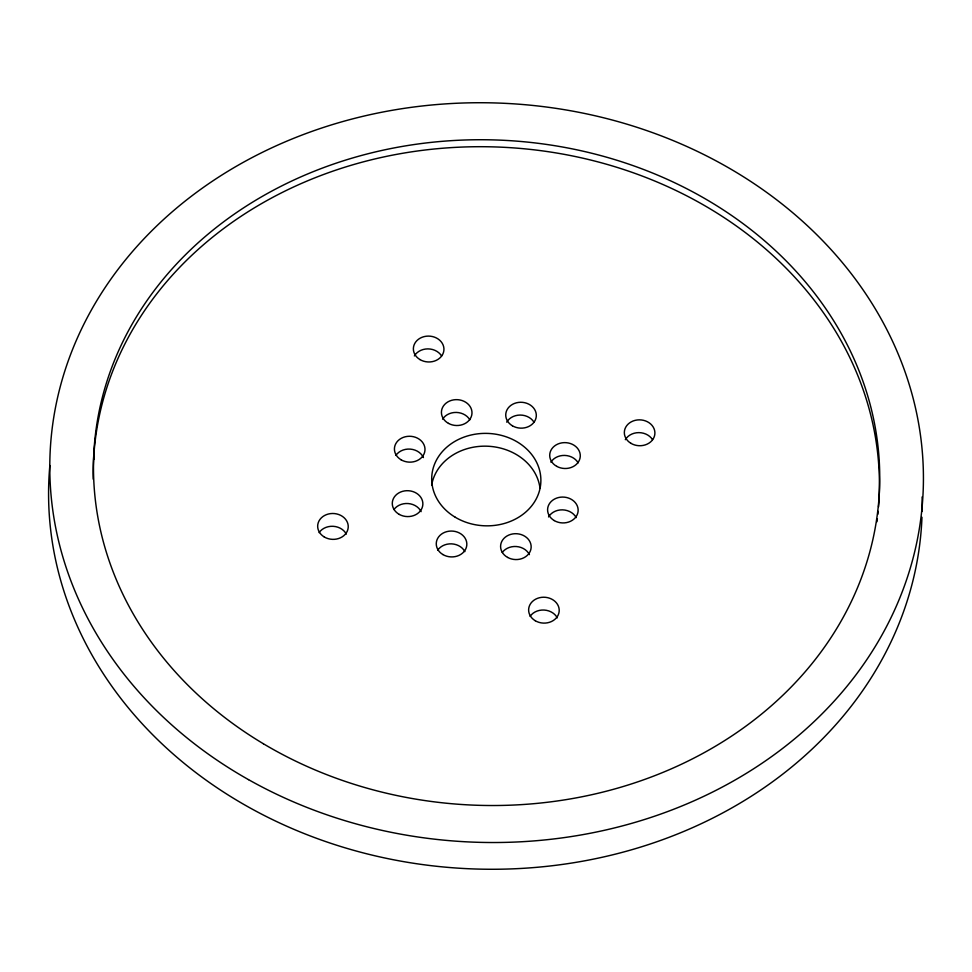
<?xml version="1.0" encoding="UTF-8"?>
<svg xmlns="http://www.w3.org/2000/svg" width="972" height="972" viewBox="0 0 972 972"><rect width="100%" height="100%" fill="white"/><g stroke="black" fill="none" stroke-linecap="round" stroke-linejoin="round"><path stroke-width="1.46" d="M878.153 511.345A393.247 332.764 2.6 0 1 877.862 514.322M877.352 518.769A393.247 332.764 2.6 0 1 876.975 521.745M93.191 479.184A393.247 332.764 2.6 0 1 496.68 146.991A393.247 332.764 2.6 0 1 878.542 506.886M93.992 459.161A393.247 332.764 2.6 0 1 94.308 456.196M431.665 485.101A54.614 46.219 2.6 0 1 486.668 446.184A54.614 46.219 2.6 0 1 539.995 488.102M442.6 419.163A15.297 12.94 2.6 0 1 456.342 412.432A15.297 12.94 2.6 0 1 469.841 419.831M506.704 422.152A15.297 12.94 2.6 0 1 520.178 415.056A15.297 12.94 2.6 0 1 533.944 422.103M550.893 462.15A15.297 12.94 2.6 0 1 564.635 455.418A15.297 12.94 2.6 0 1 578.133 462.818M548.548 516.946A15.297 12.94 2.6 0 1 562.496 509.85A15.297 12.94 2.6 0 1 576.214 517.626M502.245 552.509A15.297 12.94 2.6 0 1 516.46 546.531A15.297 12.94 2.6 0 1 529.412 554.623M437.679 550.225A15.297 12.94 2.6 0 1 451.664 543.858A15.297 12.94 2.6 0 1 464.895 551.622M393.952 509.522A15.297 12.94 2.6 0 1 408.167 503.545A15.297 12.94 2.6 0 1 421.119 511.637M395.835 455.431A15.297 12.94 2.6 0 1 410.305 449.113A15.297 12.94 2.6 0 1 423.428 457.581M625.324 439.684A15.297 12.94 2.6 0 1 638.823 432.625A15.297 12.94 2.6 0 1 652.564 439.709M530.08 616.357A15.297 12.94 2.6 0 1 544.089 610.039A15.297 12.94 2.6 0 1 557.284 617.84M319.108 532.62A15.297 12.94 2.6 0 1 333.129 526.302A15.297 12.94 2.6 0 1 346.324 534.09M414.364 355.934A15.297 12.94 2.6 0 1 427.862 348.887A15.297 12.94 2.6 0 1 441.604 355.971M921.966 517.286A436.938 369.737 2.6 0 1 461.457 868.361A436.938 369.737 2.6 0 1 49.851 465.527M922.1 496.959A436.938 369.737 2.6 0 1 922.136 511.479M455.285 517.262A54.614 46.219 2.6 0 0 540.711 484.007A54.614 46.219 2.6 0 0 462.866 437.546A54.614 46.219 2.6 0 0 455.285 517.262M448.469 423.379A15.297 12.94 2.6 0 0 471.979 413.367A15.297 12.94 2.6 0 0 449.672 400.999A15.297 12.94 2.6 0 0 448.469 423.379M512.39 425.785A15.297 12.94 2.6 0 0 536.277 416.405A15.297 12.94 2.6 0 0 514.419 403.453A15.297 12.94 2.6 0 0 512.39 425.785M556.762 466.366A15.297 12.94 2.6 0 0 580.272 456.354A15.297 12.94 2.6 0 0 557.964 443.985A15.297 12.94 2.6 0 0 556.762 466.366M554.234 520.567A15.297 12.94 2.6 0 0 578.109 511.187A15.297 12.94 2.6 0 0 556.263 498.247A15.297 12.94 2.6 0 0 554.234 520.567M507.639 557.43A15.297 12.94 2.6 0 0 531.149 547.406A15.297 12.94 2.6 0 0 508.842 535.05A15.297 12.94 2.6 0 0 507.639 557.43M442.916 554.562A15.297 12.94 2.6 0 0 466.791 545.183A15.297 12.94 2.6 0 0 444.945 532.231A15.297 12.94 2.6 0 0 442.916 554.562M399.346 514.443A15.297 12.94 2.6 0 0 422.856 504.419A15.297 12.94 2.6 0 0 400.549 492.051A15.297 12.94 2.6 0 0 399.346 514.443M401.072 459.78A15.297 12.94 2.6 0 0 424.958 450.401A15.297 12.94 2.6 0 0 403.113 437.449A15.297 12.94 2.6 0 0 401.072 459.78M630.937 443.329A15.297 12.94 2.6 0 0 654.861 434.01A15.297 12.94 2.6 0 0 633.064 421.01A15.297 12.94 2.6 0 0 630.937 443.329M419.977 359.579A15.297 12.94 2.6 0 0 443.9 350.272A15.297 12.94 2.6 0 0 422.103 337.26A15.297 12.94 2.6 0 0 419.977 359.579M324.271 536.969A15.297 12.94 2.6 0 0 348.195 527.662A15.297 12.94 2.6 0 0 326.398 514.65A15.297 12.94 2.6 0 0 324.271 536.969M535.244 620.719A15.297 12.94 2.6 0 0 559.167 611.4A15.297 12.94 2.6 0 0 537.37 598.388A15.297 12.94 2.6 0 0 535.244 620.719M248.516 779.641A436.938 369.737 2.6 0 0 922.817 497.786A436.938 369.737 2.6 0 0 288.49 140.454A436.938 369.737 2.6 0 0 248.516 779.641M263.363 743.738A393.247 332.764 2.6 0 0 878.469 504.371A393.247 332.764 2.6 0 0 317.978 169.772A393.247 332.764 2.6 0 0 263.363 743.738"/></g></svg>
